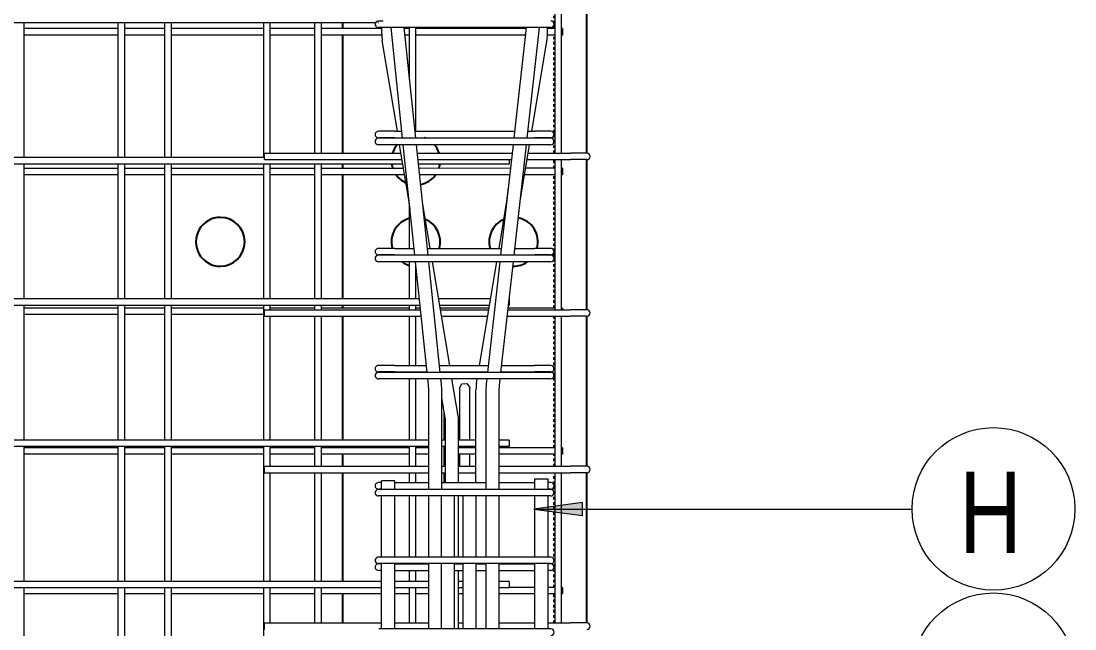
# Model space of a CAD drawing. Header units: millimetres. Extents: x -12508 to 11584, y -2169 to 13538.
# Drawn here: x -9081 to -7786, y -721 to 26 of the extents above; entities that cross this region are included whole.
import ezdxf

# ---------------------------------------------------------------- set-up
doc = ezdxf.new("R2010")
doc.units = ezdxf.units.MM
doc.linetypes.add('Dash', pattern=[6.36, 3.18, -3.18])
for name, color, linetype, lineweight in [('A-GENM', 13, 'Continuous', 18), ('A-WALL', 113, 'Continuous', 25), ('A-WALL-HDLN', 110, 'Dash', 25), ('S-COLS', 52, 'Continuous', 18), ('S-RBAR', 171, 'Continuous', 18), ('S-RBAR-IDEN', 171, 'Continuous', 9)]:
    doc.layers.add(name, color=color, linetype=linetype, lineweight=lineweight)
doc.styles.add('Nirmala UI Semilight', font='NirmalaS.ttf', dxfattribs={"width": 0.8, "height": 100})

# ---------------------------------------------------------------- blocks, each defined once
blk = doc.blocks.new('12_7Ø_ Lifting Insert_COLUMN - 12_9Ø Lifting insert-V5-Elevation Front 1')
at = {"layer": 'A-GENM'}
for p, q in [((-8538.2, -419.3), (-8538.2, -419.3)), ((-8533, -430.8), (-8533, -430.8)), ((-8541.9, -497.4), (-8541.9, -498.4)), ((-8529.2, -498.4), (-8529.2, -496.9)), ((-8538.2, -519.3), (-8538.2, -519.3)), ((-8533, -530.8), (-8533, -530.8))]:
    blk.add_line(p, q, dxfattribs=at)
at = {"layer": 'A-GENM', "flags": 128}
for points in [[(-8541.9, -425.1), (-8539, -419.7), (-8533, -419.3), (-8529.3, -424.2), (-8529.2, -425.1)], [(-8541.9, -425.1), (-8541.9, -429.1), (-8541.9, -440.7), (-8541.9, -457.9), (-8541.9, -477.8), (-8541.9, -488.9)], [(-8529.2, -488.9), (-8529.2, -472.3), (-8529.2, -452.8), (-8529.2, -436.9), (-8529.2, -427.2), (-8529.2, -425.1)], [(-8541.9, -506.4), (-8541.9, -513.2), (-8541.9, -521.2)], [(-8529.2, -521), (-8529.2, -509.4), (-8529.2, -506.4)]]:
    blk.add_lwpolyline(points, dxfattribs=at)
blk = doc.blocks.new('M_Rebar Tag_rfa MARK - ARROW-794226-Elevation Front 1')
at = {"layer": 'S-RBAR-IDEN'}
blk.add_circle((-7744.2, 3994.2), 100, dxfattribs=at)

msp = doc.modelspace()

# ---------------------------------------------------------------- hatches: boundary and pattern name
at = {"layer": 'S-RBAR-IDEN'}
msp.add_hatch(color=256, dxfattribs=at).paths.add_polyline_path([(-8450.7, -573.7), (-8390.7, -581.6), (-8390.7, -565.8)])

# ---------------------------------------------------------------- linework, layer by layer
at = {"layer": 'A-WALL'}
for p, q in [((-8385.6, -136.2), (-8385.6, 48.3)), ((-8685.6, 24), (-8685.6, 16.9)), ((-8685.6, 8.9), (-8685.6, -136.2)), ((-8685.6, -149.6), (-8685.6, -154.9)), ((-8385.6, -328.7), (-8385.6, -144.2)), ((-8685.6, -162.9), (-8685.6, -315.3)), ((-8685.6, -323.3), (-8685.6, -326.6)), ((-8685.6, -336.7), (-8685.6, -488.9)), ((-8385.6, -521.2), (-8385.6, -336.7)), ((-8685.6, -496.9), (-8685.6, -498.4)), ((-8685.6, -506.4), (-8685.6, -521.2)), ((-8685.6, -529.2), (-8685.6, -662.6)), ((-8385.6, -713.7), (-8385.6, -529.2)), ((-8685.6, -678.1), (-8685.6, -713.7))]:
    msp.add_line(p, q, dxfattribs=at)
for centre, start, end in [((-8595.6, -145.2), 139.4258, 162.4404), ((-8595.6, -145.2), 67.0133, 69.3154), ((-8595.6, -145.2), 17.5608, 40.5754), ((-8595.6, -145.2), 188.6751, 198.994), ((-8595.6, -145.2), 341.0072, 351.3261), ((-8595.6, -145.2), 216.4969, 245.903), ((-8595.6, -145.2), 281.1543, 323.5043), ((-8835.8, -245.2), 90.0006, 270.0006), ((-8835.8, -245.2), 270.0006, 90.0006), ((-8595.6, -245.2), 105.332, 195.0006), ((-8595.6, -245.2), 345.0006, 66.9554), ((-8475.6, -245.2), 113.335, 195.0006), ((-8475.6, -245.2), 345.0006, 78.822), ((-8595.6, -245.2), 235.5706, 254.662), ((-8475.6, -245.2), 270.0006, 304.4306), ((-8475.6, -245.2), 268.4395, 270.0006)]:
    msp.add_arc(centre, 30, start, end, dxfattribs=at)
at = {"layer": 'A-WALL-HDLN'}
for p, q in [((-8425.6, 16.9), (-8425.6, 48.3)), ((-8425.6, -136.2), (-8425.6, 8.9)), ((-8425.6, -154.8), (-8425.6, -144.2)), ((-8425.6, -326.6), (-8425.6, -162.8)), ((-8425.6, -498.4), (-8425.6, -336.7)), ((-8425.6, -521.2), (-8425.6, -506.4)), ((-8425.6, -670.1), (-8425.6, -529.2)), ((-8425.6, -713.7), (-8425.6, -678.1))]:
    msp.add_line(p, q, dxfattribs=at)
at = {"layer": 'S-COLS'}
for p, q in [((-8385.6, -136.2), (-8385.6, 48.3)), ((-8385.6, -328.7), (-8385.6, -144.2)), ((-8385.6, -521.2), (-8385.6, -336.7)), ((-8385.6, -713.7), (-8385.6, -529.2))]:
    msp.add_line(p, q, dxfattribs=at)
at = {"layer": 'S-RBAR'}
for p, q in [((-8424.6, -136.2), (-8424.6, 48.3)), ((-8416.6, -136.2), (-8416.6, 48.3)), ((-8644.9, 24), (-9815.6, 24)), ((-9076.9, -141.7), (-9076.9, 24)), ((-8961.2, 16.9), (-9076.9, 16.9)), ((-8961.2, -141.7), (-8961.2, 24)), ((-8953.2, -141.7), (-8953.2, 24)), ((-8903.8, 16.9), (-8953.2, 16.9)), ((-8903.8, -141.7), (-8903.8, 24)), ((-8895.8, -141.7), (-8895.8, 24)), ((-8782.4, 16.9), (-8895.8, 16.9)), ((-8782.4, -141.6), (-8782.4, 24)), ((-8774.4, -136.2), (-8774.4, 24)), ((-8719.6, 16.9), (-8774.4, 16.9)), ((-8719.6, -136.2), (-8719.6, 24)), ((-8711.6, -136.2), (-8711.6, 24)), ((-8637.5, 16.9), (-8711.6, 16.9)), ((-8641.6, 24), (-8642.4, 24)), ((-8637.5, 10.3), (-8637.5, 18.2)), ((-8611.8, -117.8), (-8626.1, 18.2)), ((-8449.6, 18.2), (-8621.6, 18.2)), ((-8595.7, -117.8), (-8610, 18.2)), ((-8603.5, 16.9), (-8609.9, 16.9)), ((-8603.5, -43.8), (-8603.5, 18.2)), ((-8595.5, -109.3), (-8595.5, 18.2)), ((-8459.9, 16.9), (-8595.5, 16.9)), ((-8474.9, -117.8), (-8459.8, 18.2)), ((-8458.8, -117.8), (-8443.7, 18.2)), ((-8433.7, 11.5), (-8433.7, 18.2)), ((-8424.6, 16.9), (-8433.7, 16.9)), ((-8415.6, 16.9), (-8416.6, 16.9)), ((-8415.6, 16.9), (-8415.6, 8.9)), ((-8961.2, 8.9), (-9076.9, 8.9)), ((-8903.8, 8.9), (-8953.2, 8.9)), ((-8782.4, 8.9), (-8895.8, 8.9)), ((-8719.6, 8.9), (-8774.4, 8.9)), ((-8637.4, 8.9), (-8711.6, 8.9)), ((-8618.2, -109.3), (-8636.8, 2.4)), ((-8603.5, 8.9), (-8609, 8.9)), ((-8460.8, 8.9), (-8595.5, 8.9)), ((-8453.2, -109.3), (-8434.4, 3.6)), ((-8424.6, 8.9), (-8433.8, 8.9)), ((-8415.6, 8.9), (-8416.6, 8.9)), ((-8621.6, -109.3), (-8612.7, -109.3)), ((-8596.6, -109.3), (-8474, -109.3)), ((-8457.9, -109.3), (-8449.6, -109.3)), ((-8621.6, -117.3), (-8611.9, -117.3)), ((-8449.6, -117.8), (-8621.6, -117.8)), ((-8449.6, -125.8), (-8621.6, -125.8)), ((-8603.4, -198.5), (-8615.5, -125.8)), ((-8596.7, -261.7), (-8611, -125.8)), ((-8595.8, -117.3), (-8474.9, -117.3)), ((-8580.6, -261.7), (-8594.9, -125.8)), ((-8491, -261.7), (-8475.8, -125.8)), ((-8474.9, -261.7), (-8459.7, -125.8)), ((-8467.5, -195.1), (-8455.9, -125.8)), ((-8458.8, -117.3), (-8449.6, -117.3)), ((-8781.6, -141.6), (-9815.6, -141.7)), ((-8781.6, -136.2), (-8613.8, -136.2)), ((-8781.6, -144.2), (-8781.6, -136.2)), ((-8593.8, -136.2), (-8477, -136.2)), ((-8457.6, -136.2), (-8405.6, -136.2)), ((-8611.5, -149.6), (-9815.6, -149.7)), ((-9076.9, -315.3), (-9076.9, -149.7)), ((-8961.2, -154.9), (-9076.9, -154.9)), ((-8961.2, -315.3), (-8961.2, -149.7)), ((-8953.2, -315.3), (-8953.2, -149.7)), ((-8903.8, -154.9), (-8953.2, -154.9)), ((-8903.8, -315.3), (-8903.8, -149.7)), ((-8895.8, -315.3), (-8895.8, -149.7)), ((-8782.4, -154.9), (-8895.8, -154.9)), ((-8782.4, -315.3), (-8782.4, -149.6)), ((-8781.6, -144.2), (-8612.4, -144.2)), ((-8774.4, -315.3), (-8774.4, -149.6)), ((-8719.6, -154.9), (-8774.4, -154.9)), ((-8719.6, -315.3), (-8719.6, -149.6)), ((-8711.6, -315.3), (-8711.6, -149.6)), ((-8610.6, -154.9), (-8711.6, -154.9)), ((-8593, -144.2), (-8477.9, -144.2)), ((-8480.8, -149.6), (-8592.4, -149.6)), ((-8479.1, -154.8), (-8591.9, -154.9)), ((-8480.8, -144.2), (-8480.8, -149.6)), ((-8424.6, -154.8), (-8460.8, -154.8)), ((-8459, -144.2), (-8405.6, -144.2)), ((-8424.6, -328.7), (-8424.6, -144.2)), ((-8416.6, -328.7), (-8416.6, -144.2)), ((-8415.6, -154.8), (-8416.6, -154.8)), ((-8415.6, -154.8), (-8415.6, -162.8)), ((-8961.2, -162.9), (-9076.9, -162.9)), ((-8903.8, -162.9), (-8953.2, -162.9)), ((-8782.4, -162.9), (-8895.8, -162.9)), ((-8719.6, -162.9), (-8774.4, -162.9)), ((-8609.3, -162.9), (-8711.6, -162.9)), ((-8480, -162.8), (-8591, -162.9)), ((-8424.6, -162.8), (-8462.1, -162.8)), ((-8415.6, -162.8), (-8416.6, -162.8)), ((-8483.6, -194.7), (-8481.7, -178.7)), ((-8493.4, -253.3), (-8483.3, -192.9)), ((-8602.7, -204.6), (-8603.6, -196.9)), ((-8603.5, -253.3), (-8603.5, -198)), ((-8578, -253.3), (-8587.5, -196.4)), ((-8621.6, -253.3), (-8597.6, -253.3)), ((-8581.5, -253.3), (-8490.1, -253.3)), ((-8474, -253.3), (-8449.6, -253.3)), ((-8621.6, -261.3), (-8596.8, -261.3)), ((-8449.6, -261.7), (-8621.6, -261.7)), ((-8449.6, -269.7), (-8621.6, -269.7)), ((-8603.5, -315.3), (-8603.5, -269.7)), ((-8581.6, -405.7), (-8595.9, -269.7)), ((-8580.7, -261.3), (-8490.9, -261.3)), ((-8565.5, -405.7), (-8579.8, -269.7)), ((-8554, -397.2), (-8575.3, -269.7)), ((-8517.4, -397.2), (-8496.1, -269.7)), ((-8507, -405.7), (-8491.9, -269.7)), ((-8491, -405.7), (-8475.8, -269.7)), ((-8474.8, -261.3), (-8449.6, -261.3)), ((-8595.5, -315.3), (-8595.5, -273.4)), ((-8590.3, -323.3), (-9815.6, -323.3)), ((-8591.1, -315.3), (-9485.6, -315.3)), ((-9076.9, -488.9), (-9076.9, -323.3)), ((-8961.2, -488.9), (-8961.2, -323.3)), ((-8953.2, -488.9), (-8953.2, -323.3)), ((-8903.8, -488.9), (-8903.8, -323.3)), ((-8895.8, -488.9), (-8895.8, -323.3)), ((-8782.4, -488.9), (-8782.4, -323.3)), ((-8774.4, -328.7), (-8774.4, -323.3)), ((-8719.6, -328.7), (-8719.6, -323.3)), ((-8711.6, -328.7), (-8711.6, -323.3)), ((-8603.5, -328.7), (-8603.5, -323.3)), ((-8595.5, -328.7), (-8595.5, -323.3)), ((-8503.7, -315.3), (-8567.7, -315.3)), ((-8505.1, -323.3), (-8566.3, -323.3)), ((-8480.8, -323.3), (-8481.8, -323.3)), ((-8480.8, -315.3), (-8480.8, -323.3)), ((-8961.2, -326.6), (-9076.9, -326.6)), ((-8961.2, -334.6), (-9076.9, -334.6)), ((-8903.8, -326.6), (-8953.2, -326.6)), ((-8903.8, -334.6), (-8953.2, -334.6)), ((-8782.4, -326.6), (-8895.8, -326.6)), ((-8782.4, -334.6), (-8895.8, -334.6)), ((-8781.6, -328.7), (-8589.7, -328.7)), ((-8781.6, -336.7), (-8781.6, -328.7)), ((-8719.6, -326.6), (-8774.4, -326.6)), ((-8603.5, -326.6), (-8711.6, -326.6)), ((-8589.9, -326.6), (-8595.5, -326.6)), ((-8505.6, -326.6), (-8565.8, -326.6)), ((-8565.5, -328.7), (-8505.9, -328.7)), ((-8482.4, -328.7), (-8405.6, -328.7)), ((-8424.6, -326.6), (-8482.1, -326.6)), ((-8415.6, -326.6), (-8416.6, -326.6)), ((-8415.6, -326.6), (-8415.6, -328.7)), ((-8781.6, -336.7), (-8588.9, -336.7)), ((-8774.4, -488.9), (-8774.4, -336.7)), ((-8719.6, -488.9), (-8719.6, -336.7)), ((-8711.6, -488.9), (-8711.6, -336.7)), ((-8603.5, -397.2), (-8603.5, -336.7)), ((-8595.5, -397.2), (-8595.5, -336.7)), ((-8564.1, -336.7), (-8507.3, -336.7)), ((-8483.3, -336.7), (-8405.6, -336.7)), ((-8424.6, -521.2), (-8424.6, -336.7)), ((-8416.6, -521.2), (-8416.6, -336.7)), ((-8621.6, -397.2), (-8582.5, -397.2)), ((-8566.4, -397.2), (-8506.1, -397.2)), ((-8490, -397.2), (-8449.6, -397.2)), ((-8621.6, -405.2), (-8581.7, -405.2)), ((-8449.6, -405.7), (-8621.6, -405.7)), ((-8449.6, -413.7), (-8621.6, -413.7)), ((-8603.5, -405.7), (-8603.5, -405.2)), ((-8603.5, -488.9), (-8603.5, -413.7)), ((-8595.5, -405.7), (-8595.5, -405.2)), ((-8595.5, -488.9), (-8595.5, -413.7)), ((-8580, -421.2), (-8580.8, -413.7)), ((-8565.6, -405.2), (-8507, -405.2)), ((-8564.1, -419.6), (-8564.7, -413.7)), ((-8552.6, -405.7), (-8552.7, -405.2)), ((-8543.7, -459.3), (-8551.3, -413.7)), ((-8521.1, -419.5), (-8520.1, -413.7)), ((-8518.8, -405.7), (-8518.7, -405.2)), ((-8508.7, -420.3), (-8507.9, -413.7)), ((-8492.8, -422.1), (-8491.8, -413.7)), ((-8490.9, -405.2), (-8449.6, -405.2)), ((-8579.7, -427), (-8580, -421.2)), ((-8579.7, -549.6), (-8579.7, -427)), ((-8563.7, -427), (-8564.1, -419.6)), ((-8563.7, -549.6), (-8563.7, -427)), ((-8509.1, -427.7), (-8508.7, -420.3)), ((-8493.1, -427.7), (-8492.8, -422.1)), ((-8559.5, -461.9), (-8563.7, -436.5)), ((-8521.7, -541.2), (-8521.7, -427.3)), ((-8509.1, -549.6), (-8509.1, -427.7)), ((-8493.1, -549.6), (-8493.1, -427.7)), ((-8560.9, -488.9), (-8560.9, -453.3)), ((-8559, -541.2), (-8559, -467.2)), ((-8543, -541.2), (-8543, -467.2)), ((-8579.7, -488.9), (-9815.6, -488.9)), ((-8559, -488.9), (-8563.7, -488.9)), ((-8521.7, -488.9), (-8543, -488.9)), ((-8480.8, -488.9), (-8493.1, -488.9)), ((-8480.8, -488.9), (-8480.8, -496.9)), ((-8579.7, -496.9), (-9775.6, -496.9)), ((-9076.9, -662.6), (-9076.9, -496.9)), ((-8961.2, -498.4), (-9076.9, -498.4)), ((-8961.2, -662.6), (-8961.2, -496.9)), ((-8953.2, -662.6), (-8953.2, -496.9)), ((-8903.8, -498.4), (-8953.2, -498.4)), ((-8903.8, -662.6), (-8903.8, -496.9)), ((-8895.8, -662.6), (-8895.8, -496.9)), ((-8782.4, -498.4), (-8895.8, -498.4)), ((-8782.4, -662.6), (-8782.4, -496.9)), ((-8774.4, -521.2), (-8774.4, -496.9)), ((-8719.6, -498.4), (-8774.4, -498.4)), ((-8719.6, -521.2), (-8719.6, -496.9)), ((-8711.6, -521.2), (-8711.6, -496.9)), ((-8603.5, -498.4), (-8711.6, -498.4)), ((-8603.5, -521.2), (-8603.5, -496.9)), ((-8595.5, -521.2), (-8595.5, -496.9)), ((-8579.7, -498.4), (-8595.5, -498.4)), ((-8559, -496.9), (-8563.7, -496.9)), ((-8560.9, -521.2), (-8560.9, -496.9)), ((-8559, -498.4), (-8560.9, -498.4)), ((-8521.7, -496.9), (-8543, -496.9)), ((-8521.7, -498.4), (-8543, -498.4)), ((-8480.8, -496.9), (-8493.1, -496.9)), ((-8424.6, -498.4), (-8493.1, -498.4)), ((-8415.6, -498.4), (-8416.6, -498.4)), ((-8415.6, -498.4), (-8415.6, -506.4)), ((-8961.2, -506.4), (-9076.9, -506.4)), ((-8903.8, -506.4), (-8953.2, -506.4)), ((-8782.4, -506.4), (-8895.8, -506.4)), ((-8719.6, -506.4), (-8774.4, -506.4)), ((-8603.5, -506.4), (-8711.6, -506.4)), ((-8579.7, -506.4), (-8595.5, -506.4)), ((-8559, -506.4), (-8560.9, -506.4)), ((-8521.7, -506.4), (-8543, -506.4)), ((-8424.6, -506.4), (-8493.1, -506.4)), ((-8415.6, -506.4), (-8416.6, -506.4)), ((-8781.6, -521.2), (-8579.7, -521.2)), ((-8781.6, -529.2), (-8781.6, -521.2)), ((-8781.6, -529.2), (-8579.7, -529.2)), ((-8774.4, -662.6), (-8774.4, -529.2)), ((-8719.6, -662.6), (-8719.6, -529.2)), ((-8711.6, -662.6), (-8711.6, -529.2)), ((-8603.5, -541.2), (-8603.5, -529.2)), ((-8595.5, -541.2), (-8595.5, -529.2)), ((-8563.7, -521.2), (-8559, -521.2)), ((-8563.7, -529.2), (-8559, -529.2)), ((-8560.9, -541.2), (-8560.9, -529.2)), ((-8543, -521.2), (-8521.7, -521.2)), ((-8543, -529.2), (-8521.7, -529.2)), ((-8493.1, -521.2), (-8405.6, -521.2)), ((-8493.1, -529.2), (-8405.6, -529.2)), ((-8424.6, -713.7), (-8424.6, -529.2)), ((-8416.6, -713.7), (-8416.6, -529.2)), ((-8621.6, -539.1), (-8637.6, -539.1)), ((-8637.6, -549.6), (-8637.6, -539.1)), ((-8621.6, -549.6), (-8621.6, -539.1)), ((-8621.6, -541.2), (-8579.7, -541.2)), ((-8563.7, -541.2), (-8509.1, -541.2)), ((-8493.1, -541.2), (-8449.6, -541.2)), ((-8449.6, -536.6), (-8449.6, -549.6)), ((-8449.6, -536.6), (-8433.6, -536.6)), ((-8433.6, -536.6), (-8433.6, -549.6)), ((-8621.6, -549.2), (-8579.7, -549.2)), ((-8449.6, -549.6), (-8621.6, -549.6)), ((-8603.5, -549.6), (-8603.5, -549.2)), ((-8595.5, -549.6), (-8595.5, -549.2)), ((-8563.7, -549.2), (-8509.1, -549.2)), ((-8560.9, -549.6), (-8560.9, -549.2)), ((-8559, -549.6), (-8559, -549.2)), ((-8543, -549.6), (-8543, -549.2)), ((-8521.7, -549.6), (-8521.7, -549.2)), ((-8493.1, -549.2), (-8449.6, -549.2)), ((-8637.6, -632.8), (-8637.6, -557.6)), ((-8621.6, -632.8), (-8621.6, -557.6)), ((-8449.6, -557.6), (-8621.6, -557.6)), ((-8603.5, -632.8), (-8603.5, -557.6)), ((-8595.5, -632.8), (-8595.5, -557.6)), ((-8579.7, -632.8), (-8579.7, -557.6)), ((-8564.6, -557.6), (-8564.6, -632.8)), ((-8548.6, -557.6), (-8548.6, -632.8)), ((-8543, -632.8), (-8543, -557.6)), ((-8537.7, -557.6), (-8537.7, -632.8)), ((-8521.7, -557.6), (-8521.7, -632.8)), ((-8509.1, -632.8), (-8509.1, -557.6)), ((-8493.1, -632.8), (-8493.1, -557.6)), ((-8450, -557.6), (-8450, -632.8)), ((-8449.6, -557.6), (-8449.6, -632.8)), ((-8433.6, -557.6), (-8433.6, -632.8)), ((-8449.6, -632.8), (-8621.6, -632.8)), ((-8637.6, -721.1), (-8637.6, -640.8)), ((-8449.6, -640.8), (-8621.6, -640.8)), ((-8621.6, -721.1), (-8621.6, -640.8)), ((-8621.6, -641.1), (-8579.7, -641.1)), ((-8579.7, -721.1), (-8579.7, -640.8)), ((-8564.6, -640.8), (-8564.6, -721.1)), ((-8548.6, -640.8), (-8548.6, -721.1)), ((-8548.6, -641.1), (-8537.7, -641.1)), ((-8537.7, -640.8), (-8537.7, -721.1)), ((-8521.7, -640.8), (-8521.7, -721.1)), ((-8521.7, -641.1), (-8509.1, -641.1)), ((-8509.1, -721.1), (-8509.1, -640.8)), ((-8493.1, -721.1), (-8493.1, -640.8)), ((-8493.1, -641.1), (-8449.6, -641.1)), ((-8449.6, -640.8), (-8449.6, -721.1)), ((-8433.6, -640.8), (-8433.6, -721.1)), ((-8621.6, -649.1), (-8579.7, -649.1)), ((-8603.5, -662.6), (-8603.5, -649.1)), ((-8595.5, -662.6), (-8595.5, -649.1)), ((-8548.6, -649.1), (-8537.7, -649.1)), ((-8543, -721.1), (-8543, -649.1)), ((-8521.7, -649.1), (-8509.1, -649.1)), ((-8493.1, -649.1), (-8449.6, -649.1)), ((-8450, -649.1), (-8450, -713.7)), ((-8637.6, -662.6), (-9815.6, -662.6)), ((-8637.6, -670.6), (-9775.6, -670.6)), ((-9076.9, -836.2), (-9076.9, -670.6)), ((-8961.2, -836.2), (-8961.2, -670.6)), ((-8953.2, -836.2), (-8953.2, -670.6)), ((-8903.8, -836.2), (-8903.8, -670.6)), ((-8895.8, -836.2), (-8895.8, -670.6)), ((-8782.4, -836.2), (-8782.4, -670.6)), ((-8774.4, -713.7), (-8774.4, -670.6)), ((-8719.6, -713.7), (-8719.6, -670.6)), ((-8711.6, -713.7), (-8711.6, -670.6)), ((-8579.7, -662.6), (-8621.6, -662.6)), ((-8579.7, -670.6), (-8621.6, -670.6)), ((-8603.5, -713.7), (-8603.5, -670.6)), ((-8595.5, -713.7), (-8595.5, -670.6)), ((-8537.7, -662.6), (-8543, -662.6)), ((-8537.7, -670.6), (-8543, -670.6)), ((-8480.8, -662.6), (-8493.1, -662.6)), ((-8480.8, -670.6), (-8493.1, -670.6)), ((-8480.8, -662.6), (-8480.8, -670.6)), ((-8450, -670.1), (-8480.8, -670.1)), ((-8424.6, -670.1), (-8433.6, -670.1)), ((-8415.6, -670.1), (-8416.6, -670.1)), ((-8415.6, -670.1), (-8415.6, -678.1)), ((-8961.2, -678.1), (-9076.9, -678.1)), ((-8903.8, -678.1), (-8953.2, -678.1)), ((-8782.4, -678.1), (-8895.8, -678.1)), ((-8719.6, -678.1), (-8774.4, -678.1)), ((-8637.6, -678.1), (-8711.6, -678.1)), ((-8603.5, -678.1), (-8621.6, -678.1)), ((-8579.7, -678.1), (-8595.5, -678.1)), ((-8537.7, -678.1), (-8543, -678.1)), ((-8450, -678.1), (-8493.1, -678.1)), ((-8424.6, -678.1), (-8433.6, -678.1)), ((-8415.6, -678.1), (-8416.6, -678.1)), ((-8781.6, -713.7), (-8637.6, -713.7)), ((-8781.6, -721.7), (-8781.6, -713.7)), ((-8621.6, -713.7), (-8579.7, -713.7)), ((-8449.6, -721.1), (-8621.6, -721.1)), ((-8543, -713.7), (-8537.7, -713.7)), ((-8493.1, -713.7), (-8449.6, -713.7)), ((-8433.6, -713.7), (-8405.6, -713.7))]:
    msp.add_line(p, q, dxfattribs=at)
for centre, radius, start, end in [((-8641.6, 22.2), 4, 90.0006, 270.0006), ((-8429.6, 22.2), 4, 270.0006, 90.0006), ((-8641.6, 22.2), 4, 152.7755, 165.0006), ((-8641.6, 22.2), 4, 195.0006, 240.0006), ((-8589.5, 10.3), 48, 180.0006, 189.4629), ((-8481.7, 11.5), 48, 350.5383, 0.0006), ((-8641.6, -113.3), 4, 90.0006, 270.0006), ((-8429.6, -113.3), 4, 270.0006, 90.0006), ((-8641.6, -121.8), 4, 90.0006, 270.0006), ((-8641.6, -121.8), 4, 120.0006, 165.0006), ((-8641.6, -121.8), 4, 195.0006, 240.0006), ((-8641.6, -121.8), 4, 90.0006, 105.0006), ((-8429.6, -121.8), 4, 270.0006, 90.0006), ((-8385.6, -140.2), 4, 270.0006, 90.0006), ((-8641.6, -257.3), 4, 90.0006, 270.0006), ((-8429.6, -257.3), 4, 270.0006, 90.0006), ((-8641.6, -265.7), 4, 90.0006, 270.0006), ((-8641.6, -265.7), 4, 120.0006, 165.0006), ((-8641.6, -265.7), 4, 195.0006, 240.0006), ((-8641.6, -265.7), 4, 90.0006, 105.0006), ((-8429.6, -265.7), 4, 270.0006, 90.0006), ((-8385.6, -332.7), 4, 270.0006, 90.0006), ((-8641.6, -401.2), 4, 90.0006, 270.0006), ((-8429.6, -401.2), 4, 270.0006, 90.0006), ((-8641.6, -409.7), 4, 90.0006, 270.0006), ((-8641.6, -409.7), 4, 120.0006, 165.0006), ((-8641.6, -409.7), 4, 195.0006, 240.0006), ((-8641.6, -409.7), 4, 90.0006, 105.0006), ((-8429.6, -409.7), 4, 270.0006, 90.0006), ((-8473.7, -427.3), 48, 170.5383, 180.0006), ((-8591, -467.2), 32, 0.0006, 9.4629), ((-8591, -467.2), 48, 0.0006, 9.4629), ((-8385.6, -525.2), 4, 270.0006, 90.0006), ((-8641.6, -545.2), 4, 90.0006, 270.0006), ((-8429.6, -545.2), 4, 270.0006, 90.0006), ((-8641.6, -553.6), 4, 90.0006, 270.0006), ((-8641.6, -553.6), 4, 120.0006, 165.0006), ((-8641.6, -553.6), 4, 195.0006, 240.0006), ((-8641.6, -553.6), 4, 90.0006, 105.0006), ((-8429.6, -553.6), 4, 270.0006, 90.0006), ((-8641.6, -636.8), 4, 90.0006, 270.0006), ((-8641.6, -636.8), 4, 120.0006, 165.0006), ((-8641.6, -636.8), 4, 90.0006, 105.0006), ((-8429.6, -636.8), 4, 270.0006, 90.0006), ((-8641.6, -645.1), 4, 90.0006, 270.0006), ((-8641.6, -636.8), 4, 195.0006, 240.0006), ((-8429.6, -645.1), 4, 270.0006, 90.0006), ((-8429.6, -725.1), 4, 270.0006, 90.0006), ((-8385.6, -717.7), 4, 270.0006, 90.0006)]:
    msp.add_arc(centre, radius, start, end, dxfattribs=at)
for centre, start_param, end_param in [((-8621.6, 26.2), 3.0502, 3.141581), ((-8621.6, 26.2), 2.356188, 2.879774), ((-8621.6, 18.2), 2.439395, 3.141593), ((-8621.6, 18.2), 2.264812, 2.447556), ((-8621.6, 18.2), 1.570785, 2.272973), ((-8449.6, 18.2), 0, 1.570785), ((-8621.6, -109.3), 1.570785, 3.141593), ((-8449.6, -109.3), 0, 1.570785), ((-8621.6, -117.8), 3.0502, 3.141581), ((-8621.6, -125.8), 2.439395, 3.141593), ((-8621.6, -117.3), 2.356171, 2.879774), ((-8621.6, -117.8), 2.356188, 2.879774), ((-8621.6, -125.8), 2.264812, 2.447556), ((-8621.6, -117.3), 1.570785, 2.356171), ((-8621.6, -117.8), 1.570785, 2.356171), ((-8621.6, -125.8), 1.570785, 2.272973), ((-8449.6, -117.3), 0.785375, 1.570785), ((-8449.6, -117.8), 6.283174, 7.853958), ((-8449.6, -125.8), 0, 1.570785), ((-8449.6, -117.3), 6.283168, 7.06856), ((-8405.6, -136.2), 0, 1.570785), ((-8405.6, -144.2), 6.283174, 7.853958), ((-8621.6, -253.3), 1.570785, 3.141593), ((-8449.6, -253.3), 0, 1.570785), ((-8621.6, -261.7), 3.0502, 3.141581), ((-8621.6, -269.7), 2.439395, 3.141593), ((-8621.6, -261.3), 2.356171, 2.879774), ((-8621.6, -261.7), 2.356188, 2.879774), ((-8621.6, -269.7), 2.264812, 2.447556), ((-8621.6, -261.3), 1.570785, 2.356171), ((-8621.6, -261.7), 1.570785, 2.356171), ((-8621.6, -269.7), 1.570785, 2.272973), ((-8449.6, -261.3), 0.785375, 1.570785), ((-8449.6, -261.7), 6.283174, 7.853958), ((-8449.6, -269.7), 0, 1.570785), ((-8449.6, -261.3), 6.283168, 7.06856), ((-8405.6, -328.7), 0, 1.570785), ((-8405.6, -336.7), 6.283174, 7.853958), ((-8621.6, -397.2), 1.570785, 3.141593), ((-8449.6, -397.2), 0, 1.570785), ((-8621.6, -405.7), 3.0502, 3.141581), ((-8621.6, -413.7), 2.439395, 3.141593), ((-8621.6, -405.2), 2.356171, 2.879774), ((-8621.6, -405.7), 2.356188, 2.879774), ((-8621.6, -413.7), 2.264812, 2.447556), ((-8621.6, -405.2), 1.570785, 2.356171), ((-8621.6, -405.7), 1.570785, 2.356171), ((-8621.6, -413.7), 1.570785, 2.272973), ((-8449.6, -405.2), 0.785375, 1.570785), ((-8449.6, -405.7), 6.283174, 7.853958), ((-8449.6, -413.7), 0, 1.570785), ((-8449.6, -405.2), 6.283168, 7.06856), ((-8405.6, -521.2), 0, 1.570785), ((-8405.6, -529.2), 6.283174, 7.853958), ((-8621.6, -541.2), 2.523555, 3.141593), ((-8449.6, -541.2), 0, 0.536204), ((-8621.6, -549.6), 3.0502, 3.141581), ((-8621.6, -549.2), 2.544139, 2.879774), ((-8621.6, -549.6), 2.356188, 2.879774), ((-8621.6, -549.6), 1.570785, 2.356171), ((-8449.6, -549.6), 6.283174, 7.853958), ((-8449.6, -549.2), 6.283168, 6.819394), ((-8621.6, -557.6), 2.439395, 3.141593), ((-8621.6, -557.6), 2.264812, 2.447556), ((-8621.6, -557.6), 1.570785, 2.272973), ((-8449.6, -557.6), 0, 1.570785), ((-8621.6, -632.8), 3.0502, 3.141581), ((-8621.6, -632.8), 2.356188, 2.879774), ((-8621.6, -632.8), 1.570785, 2.356171), ((-8449.6, -632.8), 6.283174, 7.853958), ((-8621.6, -640.8), 2.439395, 3.141593), ((-8621.6, -641.1), 2.523555, 3.141593), ((-8621.6, -640.8), 2.264812, 2.447556), ((-8621.6, -640.8), 1.570785, 2.272973), ((-8449.6, -640.8), 0, 1.570785), ((-8449.6, -641.1), 0, 0.536204), ((-8621.6, -649.1), 2.544139, 2.879774), ((-8449.6, -649.1), 6.283168, 6.819394), ((-8621.6, -721.1), 2.356188, 2.879774), ((-8621.6, -721.1), 1.570785, 2.356171), ((-8449.6, -721.1), 6.283174, 7.853958), ((-8405.6, -713.7), 0, 1.570785)]:
    msp.add_ellipse(centre, major_axis=(20, 0), ratio=0.000005, start_param=start_param, end_param=end_param, dxfattribs=at)
at = {"layer": 'S-RBAR-IDEN'}
for p, q in [((-8390.7, -565.8), (-8450.7, -573.7)), ((-8390.7, -581.6), (-8390.7, -565.8)), ((-8450.7, -573.7), (-8390.7, -581.6)), ((-8450.7, -573.7), (-7985.8, -573.7))]:
    msp.add_line(p, q, dxfattribs=at)

# ---------------------------------------------------------------- block references
at = {"layer": 'A-GENM'}
msp.add_blockref('12_7Ø_ Lifting Insert_COLUMN - 12_9Ø Lifting insert-V5-Elevation Front 1', (0, 0), dxfattribs=at)
at = {"layer": 'S-RBAR-IDEN'}
for p in [(-141.7, -4567.8), (-141.7, -4771.1)]:
    msp.add_blockref('M_Rebar Tag_rfa MARK - ARROW-794226-Elevation Front 1', p, dxfattribs=at)

# ---------------------------------------------------------------- texts
at = {"layer": 'S-RBAR-IDEN', "insert": (-7928.2, -527.6), "char_height": 100, "width": 94.92, "attachment_point": 1, "style": 'Nirmala UI Semilight'}
msp.add_mtext('H', dxfattribs=at)

doc.saveas('drawing.dxf')
